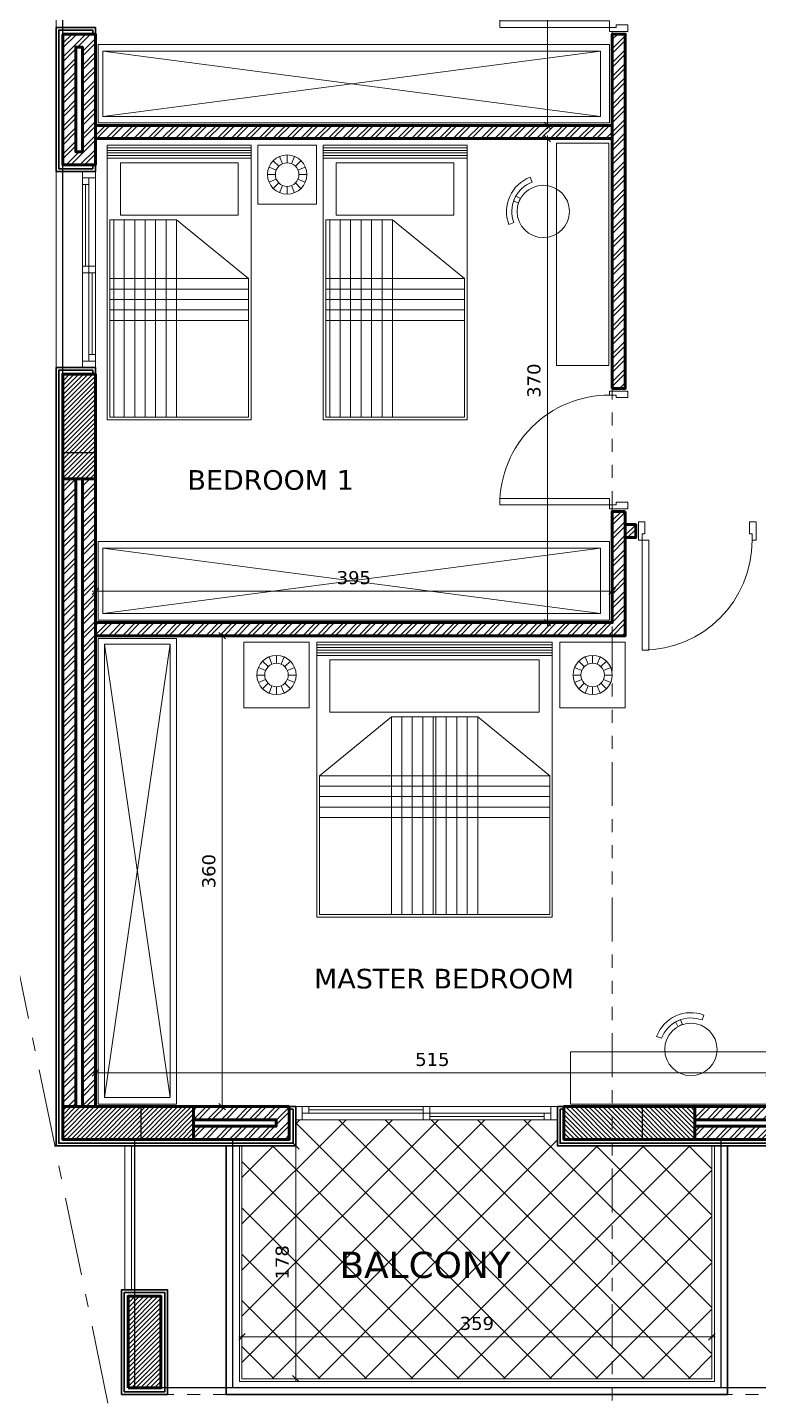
# Model space of a CAD drawing. Header units: inches. Extents: x -48 to 777, y -156 to 510.
# Drawn here: x 295.51 to 301.1, y 127.61 to 138.11 of the extents above; entities that cross this region are included whole.
import ezdxf

# ---------------------------------------------------------------- set-up
doc = ezdxf.new("R2010")
doc.units = ezdxf.units.IN
doc.header["$MEASUREMENT"] = 0
doc.set_wipeout_variables(frame=1)
for name, pattern in [('ACAD_ISO06W100', [36, 24, -3, 0, -3, 0, -3, 0, -3]), ('ACAD_ISO10W100', [18, 12, -3, 0, -3]), ('HIDDEN', [0.375, 0.25, -0.125])]:
    doc.linetypes.add(name, pattern=pattern)
doc.layers.get('Defpoints').update_dxf_attribs({"lineweight": 5})
for name, color, linetype, lineweight in [('A-AXIS', 253, 'ACAD_ISO10W100', 5), ('A-DIM', 9, 'Continuous', 5), ('A-DOORS', 38, 'Continuous', 20), ('A-FURN1', 211, 'Continuous', 15), ('A-HIDDEN', 254, 'HIDDEN', 5), ('A-LEVELS', 139, 'Continuous', 20), ('A-LIMIT LOT', 235, 'ACAD_ISO10W100', 20), ('A-PILLARS', 1, 'Continuous', 60), ('A-TEXT', 50, 'Continuous', 15), ('A-WALLS', 7, 'Continuous', 60), ('A-WINDOWS', 4, 'Continuous', 20), ('C-STONE', 42, 'Continuous', 30), ('C-WOOD', 28, 'Continuous', 30), ('D-GLASS', 171, 'Continuous', 20), ('D-STONE', 52, 'Continuous', 20), ('D-WOOD', 32, 'Continuous', 20), ('H-PILLARS', 61, 'Continuous', 5), ('H-TILING', 54, 'Continuous', 5), ('H-WALLS', 51, 'Continuous', 5), ('modificat', 127, 'Continuous', 15)]:
    doc.layers.add(name, color=color, linetype=linetype, lineweight=lineweight)
doc.layers.add('HH-GREY', color=253, linetype='Continuous', lineweight=5, true_color=0x828282)
for name, color, linetype in [('pts pc', 7, 'Continuous'), ('str-columns', 3, 'Continuous'), ('str-first-slab', 5, 'Continuous'), ('str-second-slab', 5, 'Continuous')]:
    doc.layers.add(name, color=color, linetype=linetype)
doc.styles.add('ROMAND', font='verdana.ttf')
doc.dimstyles.new('M-1.50', dxfattribs={"dimtxt": 0.1, "dimasz": 0.05, "dimexe": 0.025, "dimexo": 0.025, "dimgap": 0.05, "dimtad": 1, "dimlfac": 100, "dimrnd": 0.5, "dimzin": 9, "dimdsep": 46, "dimtxsty": 'ROMAND', "dimblk": 'OBLIQUE', "dimcen": 1, "dimdle": 0.025, "dimclrd": 256, "dimclre": 256, "dimclrt": 2, "dimadec": 0, "dimazin": 0, "dimtfac": 0.666667, "dimtmove": 2, "dimatfit": 3, "dimfxl": 0.04, "dimtolj": 1, "dimtzin": 5, "dimlwd": -1, "dimlwe": -1, "dimarcsym": 0})
pattern_1 = [(45, (-242.49175, -175.21088), (-0.053033009, 0.053033009), []), (45, (-242.4564, -175.21088), (-0.053033009, 0.053033009), [])]

# ---------------------------------------------------------------- blocks, each defined once
blk = doc.blocks.new('_Oblique')
at = {"color": 0, "linetype": 'ByBlock', "lineweight": -2}
blk.add_line((-0.5, -0.5), (0.5, 0.5), dxfattribs=at)
blk = doc.blocks.new('*D233')
at = {"layer": 'A-DIM', "transparency": 16777216}
for p, q in [((301.202, 130.115), (296.002, 130.115)), ((296.027, 129.882), (296.027, 130.14)), ((301.177, 129.882), (301.177, 130.14))]:
    blk.add_line(p, q, dxfattribs=at)
at = {"layer": 'Defpoints', "color": 0, "transparency": 16777216}
for p in [(296.027, 130.115), (296.027, 129.857), (301.177, 129.857)]:
    blk.add_point(p, dxfattribs=at)
at = {"layer": 'A-DIM', "transparency": 16777216, "xscale": 0.05, "yscale": 0.05, "zscale": 0.05}
for p, rotation in [((296.027, 130.115), 180.0000000006485), ((301.177, 130.115), 6.484413006546673e-10)]:
    blk.add_blockref('_Oblique', p, dxfattribs=dict(at, rotation=rotation))
at = {"layer": 'A-DIM', "color": 2, "transparency": 16777216, "insert": (298.602, 130.217), "char_height": 0.1, "attachment_point": 5, "style": 'ROMAND'}
blk.add_mtext('\\A1;515', dxfattribs=at)
blk = doc.blocks.new('*D235')
at = {"layer": 'A-DIM', "transparency": 16777216}
for p, q in [((296.002, 133.798), (300.002, 133.798)), ((296.027, 133.651), (296.027, 133.823)), ((299.977, 133.651), (299.977, 133.823))]:
    blk.add_line(p, q, dxfattribs=at)
at = {"layer": 'Defpoints', "color": 0, "transparency": 16777216}
for p in [(299.977, 133.798), (296.027, 133.626), (299.977, 133.626)]:
    blk.add_point(p, dxfattribs=at)
at = {"layer": 'A-DIM', "transparency": 16777216, "xscale": 0.05, "yscale": 0.05, "zscale": 0.05}
for p, rotation in [((296.027, 133.798), 180.0000000008443), ((299.977, 133.798), 8.442782401944906e-10)]:
    blk.add_blockref('_Oblique', p, dxfattribs=dict(at, rotation=rotation))
at = {"layer": 'A-DIM', "color": 2, "transparency": 16777216, "insert": (298.002, 133.9), "char_height": 0.1, "attachment_point": 5, "style": 'ROMAND'}
blk.add_mtext('\\A1;395', dxfattribs=at)
blk = doc.blocks.new('gfhnjmfg')
at = {"layer": 'A-FURN1'}
for p, q in [((607.68, 381.843), (605.58, 381.843)), ((605.58, 380.043), (605.58, 381.843)), ((606.15, 381.273), (606.6, 381.823)), ((607.66, 381.823), (606.6, 381.823)), ((607.66, 380.063), (607.66, 381.823)), ((607.68, 380.043), (607.68, 381.843)), ((605.715, 381.743), (606.115, 381.743)), ((605.715, 380.143), (605.715, 381.743)), ((606.115, 381.743), (606.115, 380.143)), ((606.15, 380.613), (606.15, 381.273)), ((606.6, 380.063), (606.15, 380.613)), ((606.115, 380.143), (605.715, 380.143)), ((607.68, 380.043), (605.58, 380.043)), ((607.66, 380.063), (606.6, 380.063))]:
    blk.add_line(p, q, dxfattribs=at)
at = {"layer": 'HH-GREY'}
for p, q in [((605.6, 380.043), (605.6, 381.843)), ((605.62, 380.043), (605.62, 381.843)), ((605.64, 380.043), (605.64, 381.843)), ((605.66, 380.043), (605.66, 381.843)), ((605.68, 380.043), (605.68, 381.843)), ((606.6, 380.063), (606.6, 381.823)), ((606.68, 380.063), (606.68, 381.823)), ((606.76, 380.063), (606.76, 381.823)), ((606.84, 380.063), (606.84, 381.823)), ((606.92, 380.063), (606.92, 381.823)), ((607.66, 381.273), (606.15, 381.273)), ((607.66, 381.193), (606.15, 381.193)), ((607.66, 381.113), (606.15, 381.113)), ((607.66, 381.033), (606.15, 381.033)), ((607.66, 380.953), (606.15, 380.953)), ((607.66, 380.933), (606.15, 380.933)), ((607.66, 380.853), (606.15, 380.853)), ((607.66, 380.773), (606.15, 380.773)), ((607.66, 380.693), (606.15, 380.693)), ((607.66, 380.613), (606.15, 380.613))]:
    blk.add_line(p, q, dxfattribs=at)
blk = doc.blocks.new('dzhgjfcgxbf')
for p, q in [((631.6, 370.288), (631.562, 370.381)), ((631.657, 370.3), (631.657, 370.4)), ((631.715, 370.288), (631.753, 370.381)), ((631.519, 370.207), (631.426, 370.245)), ((631.551, 370.256), (631.481, 370.326)), ((631.764, 370.256), (631.834, 370.326)), ((631.796, 370.207), (631.888, 370.245)), ((631.507, 370.15), (631.407, 370.15)), ((631.519, 370.092), (631.426, 370.054)), ((631.551, 370.044), (631.481, 369.973)), ((631.6, 370.011), (631.562, 369.919)), ((631.715, 370.011), (631.753, 369.919)), ((631.764, 370.044), (631.834, 369.973)), ((631.796, 370.092), (631.888, 370.054)), ((631.807, 370.15), (631.907, 370.15)), ((631.657, 370), (631.657, 369.9))]:
    blk.add_line(p, q)
for radius in [0.25, 0.15]:
    blk.add_circle((631.657, 370.15), radius)
blk = doc.blocks.new('vnkhjghg')
at = {"extrusion": (0, 0, -1)}
for points in [[(-757.015, 41.837), (-757.001, 41.799, 0.414214), (-757.141, 41.49), (-757.179, 41.476, -0.414214)], [(-757.143, 41.655, -0.041739), (-757.126, 41.692), (-757.09, 41.675, 0.050126), (-757.106, 41.639)]]:
    blk.add_lwpolyline(points, format="xyb", close=True, dxfattribs=at)
blk.add_circle((-756.916, 41.575), 0.2, dxfattribs=at)
blk = doc.blocks.new('gkjhg')
at = {"layer": 'A-FURN1', "extrusion": (0, 0, -1)}
for p, q in [((566.88, 146.17), (568.98, 146.17)), ((566.88, 146.17), (566.88, 145.07)), ((566.9, 146.15), (566.9, 145.09)), ((566.9, 146.15), (568.41, 146.15)), ((568.41, 146.15), (568.41, 145.64)), ((568.98, 146.17), (568.98, 145.07)), ((568.445, 146.07), (568.845, 146.07)), ((568.445, 145.17), (568.445, 146.07)), ((568.845, 146.07), (568.845, 145.17)), ((568.41, 145.64), (567.96, 145.09)), ((568.845, 145.17), (568.445, 145.17)), ((566.88, 145.07), (568.98, 145.07)), ((566.9, 145.09), (567.96, 145.09))]:
    blk.add_line(p, q, dxfattribs=at)
at = {"layer": 'HH-GREY', "extrusion": (0, 0, -1)}
for p, q in [((566.9, 146.12), (568.41, 146.12)), ((567.64, 146.15), (567.64, 145.09)), ((567.72, 146.15), (567.72, 145.09)), ((567.8, 146.15), (567.8, 145.09)), ((567.88, 146.15), (567.88, 145.09)), ((567.96, 146.15), (567.96, 145.09)), ((568.88, 146.17), (568.88, 145.07)), ((568.9, 146.17), (568.9, 145.07)), ((568.92, 146.17), (568.92, 145.07)), ((568.94, 146.17), (568.94, 145.07)), ((568.96, 146.17), (568.96, 145.07)), ((566.9, 146.04), (568.41, 146.04)), ((566.9, 145.96), (568.41, 145.96)), ((566.9, 145.88), (568.41, 145.88)), ((566.9, 145.8), (568.41, 145.8)), ((566.9, 145.72), (568.41, 145.72)), ((566.9, 145.64), (568.41, 145.64))]:
    blk.add_line(p, q, dxfattribs=at)
blk = doc.blocks.new('*U27')
for p, q in [((50, 100), (1950, 100)), ((50, 50), (1950, 50)), ((50, 0), (1950, 0)), ((100, 100), (100, 50)), ((100, 75), (975, 75)), ((975, 0), (975, 100)), ((1025, 0), (1025, 100)), ((1025, 25), (1900, 25)), ((1900, 0), (1900, 50))]:
    blk.add_line(p, q)
for points in [[(0, 100), (50, 100), (50, 0), (0, 0)], [(2000, 100), (1950, 100), (1950, 0), (2000, 0)]]:
    blk.add_lwpolyline(points)
blk = doc.blocks.new('*U25')
for p, q in [((50, 100), (1450, 100)), ((50, 50), (1450, 50)), ((50, 0), (1450, 0)), ((100, 100), (100, 50)), ((100, 75), (725, 75)), ((725, 0), (725, 100)), ((775, 0), (775, 100)), ((775, 25), (1400, 25)), ((1400, 0), (1400, 50))]:
    blk.add_line(p, q)
for points in [[(0, 100), (50, 100), (50, 0), (0, 0)], [(1500, 100), (1450, 100), (1450, 0), (1500, 0)]]:
    blk.add_lwpolyline(points)
blk = doc.blocks.new('*U34')
for points in [[(130, -160), (100, -160), (100, -20), (150, -20), (150, -110), (130, -110), (130, -160)], [(970, -160), (1000, -160), (1000, -20), (950, -20), (950, -110), (970, -110), (970, -160)], [(180, -1000), (180, -160), (130, -160), (130, -1000)]]:
    blk.add_lwpolyline(points, close=True)
blk.add_arc((130, -160), 840, 270, 0)
blk = doc.blocks.new('*U35')
for points in [[(130, -160), (100, -160), (100, -20), (150, -20), (150, -110), (130, -110), (130, -160)], [(970, -160), (1000, -160), (1000, -20), (950, -20), (950, -110), (970, -110), (970, -160)], [(920, -1000), (920, -160), (970, -160), (970, -1000)]]:
    blk.add_lwpolyline(points, close=True)
blk.add_arc((970, -160), 840, 180, 270)
blk = doc.blocks.new('*D73')
at = {"layer": 'A-DIM', "transparency": 16777216}
for p, q in [((301.202, 130.115), (296.002, 130.115)), ((296.027, 129.882), (296.027, 130.14)), ((301.177, 129.882), (301.177, 130.14))]:
    blk.add_line(p, q, dxfattribs=at)
at = {"layer": 'Defpoints', "color": 0, "transparency": 16777216}
for p in [(296.027, 130.115), (296.027, 129.857), (301.177, 129.857)]:
    blk.add_point(p, dxfattribs=at)
at = {"layer": 'A-DIM', "transparency": 16777216, "xscale": 0.05, "yscale": 0.05, "zscale": 0.05}
for p, rotation in [((296.027, 130.115), 180.0000000006485), ((301.177, 130.115), 6.484413006546673e-10)]:
    blk.add_blockref('_Oblique', p, dxfattribs=dict(at, rotation=rotation))
at = {"layer": 'A-DIM', "color": 2, "transparency": 16777216, "insert": (298.602, 130.217), "char_height": 0.1, "attachment_point": 5, "style": 'ROMAND'}
blk.add_mtext('\\A1;515', dxfattribs=at)
blk = doc.blocks.new('*D75')
at = {"layer": 'A-DIM', "transparency": 16777216}
for p, q in [((296.002, 133.798), (300.002, 133.798)), ((296.027, 133.651), (296.027, 133.823)), ((299.977, 133.651), (299.977, 133.823))]:
    blk.add_line(p, q, dxfattribs=at)
at = {"layer": 'Defpoints', "color": 0, "transparency": 16777216}
for p in [(299.977, 133.798), (296.027, 133.626), (299.977, 133.626)]:
    blk.add_point(p, dxfattribs=at)
at = {"layer": 'A-DIM', "transparency": 16777216, "xscale": 0.05, "yscale": 0.05, "zscale": 0.05}
for p, rotation in [((296.027, 133.798), 180.0000000008436), ((299.977, 133.798), 8.43623045930109e-10)]:
    blk.add_blockref('_Oblique', p, dxfattribs=dict(at, rotation=rotation))
at = {"layer": 'A-DIM', "color": 2, "transparency": 16777216, "insert": (298.002, 133.9), "char_height": 0.1, "attachment_point": 5, "style": 'ROMAND'}
blk.add_mtext('\\A1;395', dxfattribs=at)
blk = doc.blocks.new('*D98')
at = {"layer": 'A-DIM', "transparency": 16777216}
blk.add_line((299.481, 141.082), (299.481, 137.332), dxfattribs=at)
at = {"layer": 'Defpoints', "color": 0, "transparency": 16777216}
for p in [(299.481, 141.057), (299.481, 137.357), (299.481, 137.357)]:
    blk.add_point(p, dxfattribs=at)
at = {"layer": 'A-DIM', "transparency": 16777216, "xscale": 0.05, "yscale": 0.05, "zscale": 0.05}
for p, rotation in [((299.481, 141.057), 90), ((299.481, 137.357), 270)]:
    blk.add_blockref('_Oblique', p, dxfattribs=dict(at, rotation=rotation))
at = {"layer": 'A-DIM', "color": 2, "transparency": 16777216, "insert": (299.379, 139.207), "char_height": 0.1, "attachment_point": 5, "rotation": 90, "style": 'ROMAND'}
blk.add_mtext('\\A1;370', dxfattribs=at)
blk = doc.blocks.new('*D107')
at = {"layer": 'A-DIM', "transparency": 16777216}
blk.add_line((299.481, 137.282), (299.481, 133.532), dxfattribs=at)
at = {"layer": 'Defpoints', "color": 0, "transparency": 16777216}
for p in [(299.481, 137.257), (299.481, 133.557), (299.481, 133.557)]:
    blk.add_point(p, dxfattribs=at)
at = {"layer": 'A-DIM', "transparency": 16777216, "xscale": 0.05, "yscale": 0.05, "zscale": 0.05}
for p, rotation in [((299.481, 137.257), 90), ((299.481, 133.557), 270)]:
    blk.add_blockref('_Oblique', p, dxfattribs=dict(at, rotation=rotation))
at = {"layer": 'A-DIM', "color": 2, "transparency": 16777216, "insert": (299.379, 135.407), "char_height": 0.1, "attachment_point": 5, "rotation": 90, "style": 'ROMAND'}
blk.add_mtext('\\A1;370', dxfattribs=at)
blk = doc.blocks.new('*D108')
at = {"layer": 'A-DIM', "transparency": 16777216}
blk.add_line((296.996, 133.482), (296.996, 129.832), dxfattribs=at)
at = {"layer": 'Defpoints', "color": 0, "transparency": 16777216}
for p in [(296.996, 133.457), (296.996, 129.857), (296.996, 129.857)]:
    blk.add_point(p, dxfattribs=at)
at = {"layer": 'A-DIM', "transparency": 16777216, "xscale": 0.05, "yscale": 0.05, "zscale": 0.05}
for p, rotation in [((296.996, 133.457), 90), ((296.996, 129.857), 270)]:
    blk.add_blockref('_Oblique', p, dxfattribs=dict(at, rotation=rotation))
at = {"layer": 'A-DIM', "color": 2, "transparency": 16777216, "insert": (296.894, 131.657), "char_height": 0.1, "attachment_point": 5, "rotation": 90, "style": 'ROMAND'}
blk.add_mtext('\\A1;360', dxfattribs=at)
blk = doc.blocks.new('*D125')
at = {"layer": 'A-DIM', "transparency": 16777216}
blk.add_line((297.122, 128.097), (300.763, 128.097), dxfattribs=at)
at = {"layer": 'Defpoints', "color": 0, "transparency": 16777216}
for p in [(297.147, 128.097), (300.738, 128.097), (300.738, 128.097)]:
    blk.add_point(p, dxfattribs=at)
at = {"layer": 'A-DIM', "transparency": 16777216, "xscale": 0.05, "yscale": 0.05, "zscale": 0.05, "rotation": 180}
blk.add_blockref('_Oblique', (297.147, 128.097), dxfattribs=at)
at = {"layer": 'A-DIM', "transparency": 16777216, "xscale": 0.05, "yscale": 0.05, "zscale": 0.05}
blk.add_blockref('_Oblique', (300.738, 128.097), dxfattribs=at)
at = {"layer": 'A-DIM', "color": 2, "transparency": 16777216, "insert": (298.942, 128.199), "char_height": 0.1, "attachment_point": 5, "style": 'ROMAND'}
blk.add_mtext('\\A1;359', dxfattribs=at)
blk = doc.blocks.new('*D126')
at = {"layer": 'A-DIM', "transparency": 16777216}
blk.add_line((297.558, 129.582), (297.558, 127.752), dxfattribs=at)
at = {"layer": 'Defpoints', "color": 0, "transparency": 16777216}
for p in [(297.558, 129.557), (297.558, 127.777), (297.558, 127.777)]:
    blk.add_point(p, dxfattribs=at)
at = {"layer": 'A-DIM', "transparency": 16777216, "xscale": 0.05, "yscale": 0.05, "zscale": 0.05}
for p, rotation in [((297.558, 129.557), 90), ((297.558, 127.777), 270)]:
    blk.add_blockref('_Oblique', p, dxfattribs=dict(at, rotation=rotation))
at = {"layer": 'A-DIM', "color": 2, "transparency": 16777216, "insert": (297.455, 128.667), "char_height": 0.1, "attachment_point": 5, "rotation": 90, "style": 'ROMAND'}
blk.add_mtext('\\A1;178', dxfattribs=at)
blk = doc.blocks.new('LOT 688  TOPOGRAPHIC PLAN')
at = {"layer": 'A-LEVELS', "color": 209, "linetype": 'Continuous'}
blk.add_lwpolyline([(-315987.0728, -27924.53599), (-315986.63945, -27924.05385), (-315986.25778, -27923.53972), (-315985.91179, -27923.05221), (-315985.58565, -27922.55544), (-315985.26302, -27922.01262), (-315984.91153, -27921.46935), (-315984.70889, -27921.24231), (-315984.47953, -27921.07004), (-315984.21712, -27920.9705), (-315983.9239, -27920.93551), (-315983.29488, -27920.90163), (-315982.66807, -27920.74485), (-315982.05416, -27920.48321), (-315980.86908, -27919.86169)], dxfattribs=at)
at = {"layer": 'A-LEVELS', "linetype": 'Continuous'}
blk.add_lwpolyline([(-315986.09546, -27930.51457), (-315985.44851, -27929.43765), (-315984.75035, -27928.3945), (-315984.36561, -27927.93882), (-315983.94833, -27927.55543), (-315983.49192, -27927.26563), (-315982.98985, -27927.09052), (-315982.44218, -27927.0263), (-315981.86204, -27927.01984), (-315981.26408, -27927.01223)], dxfattribs=at)
at = {"linetype": 'Continuous'}
blk.add_wipeout([(-315996.80172, -27893.57917), (-315969.32038, -27896.23659), (-315969.32038, -27930.53073), (-315964.08799, -27936.87852), (-315964.6636, -27941.43051), (-315970.22923, -27937.16678), (-315985.1164, -27950.2257)], dxfattribs=at).dxf.layer = 'A-LIMIT LOT'
at = {"layer": 'A-HIDDEN', "linetype": 'ACAD_ISO10W100', "ltscale": 0.05}
blk.add_lwpolyline([(-315992.30527, -27900.52725), (-315983.21966, -27944.57125), (-315970.69258, -27933.58259), (-315972.32038, -27931.60779), (-315972.32038, -27902.3323)], close=True, dxfattribs=at)

msp = doc.modelspace()

# ---------------------------------------------------------------- block references
at = {"layer": 'pts pc'}
msp.add_blockref('LOT 688  TOPOGRAPHIC PLAN', (316282.44716, 28057.10823), dxfattribs=at)

# ---------------------------------------------------------------- next in the draw order: hatches: boundary and pattern name
at = {"layer": 'H-PILLARS', "linetype": 'Continuous'}
h = msp.add_hatch(dxfattribs=at)
h.set_pattern_fill('ANSI31', color=256, scale=0.2)
h.set_pattern_definition([(45, (-242.472726, -175.36929), (-0.0176776695, 0.0176776695), [])])
h.paths.add_polyline_path([(296.02678, 134.65688), (295.77678, 134.65688), (295.77678, 135.45688), (296.02678, 135.45688)])
h = msp.add_hatch(dxfattribs=at)
h.set_pattern_fill('ANSI31', color=256, scale=0.2)
h.set_pattern_definition([(45, (-242.472726, -175.21929), (-0.0176776695, 0.0176776695), [])])
h.paths.add_polyline_path([(295.77678, 129.85688), (295.77678, 129.60688), (296.77678, 129.60688), (296.77678, 129.85688)])
at = {"layer": 'H-PILLARS'}
h = msp.add_hatch(dxfattribs=at)
h.set_pattern_fill('ANSI31', color=256, scale=0.2, angle=-51.511645)
h.set_pattern_definition([(314.999999998, (-393141.839804, 494966.362857), (0.0176776695302, 0.0176776695291), [])])
h.paths.add_polyline_path([(299.60775, 129.85688), (299.60775, 129.60688), (300.60775, 129.60688), (300.60775, 129.85688)])
at = {"layer": 'H-PILLARS', "linetype": 'Continuous'}
h = msp.add_hatch(dxfattribs=at)
h.set_pattern_fill('ANSI31', color=256, scale=0.2)
h.set_pattern_definition([(45, (-243.28404, -174.573415), (-0.0176776695, 0.0176776695), [])])
h.paths.add_polyline_path([(296.27678, 127.70688), (296.27678, 128.40688), (296.52678, 128.40688), (296.52678, 127.70688)])
at = {"layer": 'H-TILING'}
h = msp.add_hatch(dxfattribs=at)
h.set_pattern_fill('ANSI37', color=256, scale=2)
h.set_pattern_definition([(45, (-242.49175, -175.21088), (-0.1767767, 0.1767767), []), (135, (-242.49175, -175.21088), (-0.1767767, -0.1767767), [])])
h.paths.add_polyline_path([(300.73775, 127.77688), (300.73775, 129.55688), (299.55775, 129.55688), (299.55775, 129.75688), (299.50775, 129.75688), (297.60775, 129.75688), (297.55775, 129.75688), (297.55775, 129.55688), (297.14678, 129.55688), (297.14678, 127.77688)])
at = {"layer": 'H-WALLS'}
h = msp.add_hatch(dxfattribs=at)
h.set_pattern_fill('ANSI32', color=256, scale=0.2)
h.set_pattern_definition(pattern_1)
h.paths.add_polyline_path([(295.92678, 137.15688), (295.87678, 137.15688), (295.87678, 137.95688), (295.92678, 137.95688)], flags=16)
h.paths.add_polyline_path([(295.77678, 138.05688), (296.02678, 138.05688), (296.02678, 137.05688), (295.77678, 137.05688)])
h = msp.add_hatch(dxfattribs=at)
h.set_pattern_fill('ANSI32', color=256, scale=0.2)
h.set_pattern_definition(pattern_1)
h.paths.add_polyline_path([(299.97678, 135.34689), (300.07678, 135.34689), (300.07678, 138.05688), (299.97678, 138.05688)], flags=17)
h = msp.add_hatch(dxfattribs=at)
h.set_pattern_fill('ANSI32', color=256, scale=0.2)
h.set_pattern_definition(pattern_1)
h.paths.add_polyline_path([(299.97678, 137.25688), (299.97678, 137.35688), (296.02678, 137.35688), (296.02678, 137.25688)], flags=17)
h = msp.add_hatch(dxfattribs=at)
h.set_pattern_fill('ANSI32', color=256, scale=0.2)
h.set_pattern_definition(pattern_1)
h.paths.add_polyline_path([(295.77678, 134.65688), (295.87678, 134.65688), (295.87678, 129.85688), (295.77678, 129.85688)], flags=17)
h = msp.add_hatch(dxfattribs=at)
h.set_pattern_fill('ANSI32', color=256, scale=0.2)
h.set_pattern_definition(pattern_1)
h.paths.add_polyline_path([(295.92678, 134.65688), (296.02678, 134.65688), (296.02678, 129.85688), (295.92678, 129.85688)], flags=17)
h = msp.add_hatch(dxfattribs=at)
h.set_pattern_fill('ANSI32', color=256, scale=0.2)
h.set_pattern_definition(pattern_1)
h.paths.add_polyline_path([(300.07678, 134.40689), (299.97678, 134.40689), (299.97678, 133.55688), (296.02678, 133.55688), (296.02678, 133.45688), (300.07678, 133.45689)], flags=17)
h = msp.add_hatch(dxfattribs=at)
h.set_pattern_fill('ANSI32', color=256, scale=0.2)
h.set_pattern_definition(pattern_1)
h.paths.add_polyline_path([(300.07678, 134.20688), (300.15678, 134.20688), (300.15678, 134.30688), (300.07678, 134.30688)], flags=17)
h = msp.add_hatch(dxfattribs=at)
h.set_pattern_fill('ANSI32', color=256, scale=0.2)
h.set_pattern_definition(pattern_1)
h.paths.add_polyline_path([(297.50775, 129.85688), (296.77678, 129.85688), (296.77678, 129.75688), (297.40775, 129.75688), (297.40775, 129.70688), (296.77678, 129.70688), (296.77678, 129.60688), (297.50775, 129.60688)], flags=17)
h = msp.add_hatch(dxfattribs=at)
h.set_pattern_fill('ANSI32', color=256, scale=0.2)
h.set_pattern_definition(pattern_1)
h.paths.add_polyline_path([(300.60775, 129.85688), (300.60775, 129.75688), (301.67678, 129.75688), (301.67678, 129.70688), (300.60775, 129.70688), (300.60775, 129.60688), (301.77678, 129.60688), (301.77678, 129.85688)], flags=17)

# ---------------------------------------------------------------- next in the draw order: linework, layer by layer
at = {"layer": 'A-AXIS', "linetype": 'ACAD_ISO06W100', "ltscale": 0.014}
msp.add_lwpolyline([(299.97678, 162.53523), (299.97678, 107.99672)], dxfattribs=at)
at = {"layer": 'A-FURN1', "extrusion": (0, 0, -1)}
for points in [[(-297.26685, 137.20701), (-297.26684, 136.75701), (-297.71684, 136.75701), (-297.71685, 137.20701)], [(-297.66078, 132.90689), (-297.66078, 133.40689), (-297.16078, 133.40689), (-297.16078, 132.90689)], [(-299.57678, 132.90689), (-299.57678, 133.40689), (-300.07678, 133.40689), (-300.07678, 132.90689)]]:
    msp.add_lwpolyline(points, close=True, dxfattribs=at)
at = {"layer": 'A-FURN1'}
for points in [[(299.95002, 137.22332), (299.55002, 137.22332), (299.55002, 135.52332), (299.95002, 135.52332)], [(299.65678, 129.87688), (299.65678, 130.27688), (301.15678, 130.27688), (301.15678, 129.87688)]]:
    msp.add_lwpolyline(points, close=True, dxfattribs=at)
at = {"layer": 'A-HIDDEN', "linetype": 'HIDDEN', "ltscale": 0.3}
for p, q in [((297.02678, 127.65688), (296.57678, 127.65688)), ((303.4958, 127.65688), (300.85775, 127.65688))]:
    msp.add_line(p, q, dxfattribs=at)
at = {"layer": 'A-PILLARS'}
for points in [[(296.02678, 134.65688), (295.77678, 134.65688), (295.77678, 135.45688), (296.02678, 135.45688)], [(295.77678, 129.85688), (295.77678, 129.60688), (296.77678, 129.60688), (296.77678, 129.85688)], [(300.60775, 129.85688), (300.60775, 129.60688), (299.60775, 129.60688), (299.60775, 129.85688)], [(296.27678, 127.70688), (296.27678, 128.40688), (296.52678, 128.40688), (296.52678, 127.70688)]]:
    msp.add_lwpolyline(points, close=True, dxfattribs=at)
at = {"layer": 'A-WALLS'}
for points in [[(295.77678, 138.05688), (296.02678, 138.05688), (296.02678, 137.05688), (295.77678, 137.05688)], [(295.92678, 137.15688), (295.87678, 137.15688), (295.87678, 137.95688), (295.92678, 137.95688)], [(300.07678, 134.20688), (300.15678, 134.20688), (300.15678, 134.30688), (300.07678, 134.30688)]]:
    msp.add_lwpolyline(points, close=True, dxfattribs=at)
at = {"layer": 'A-WALLS', "linetype": 'Continuous'}
for points in [[(299.97678, 135.34689), (300.07678, 135.34689), (300.07678, 138.05688), (299.97678, 138.05688)], [(299.97678, 137.25688), (299.97678, 137.35688), (296.02678, 137.35688), (296.02678, 137.25688)], [(295.77678, 134.65688), (295.87678, 134.65688), (295.87678, 129.85688), (295.77678, 129.85688)], [(295.92678, 134.65688), (296.02678, 134.65688), (296.02678, 129.85688), (295.92678, 129.85688)], [(300.07678, 134.40689), (299.97678, 134.40689), (299.97678, 133.55688), (296.02678, 133.55688), (296.02678, 133.45688), (300.07678, 133.45689)], [(297.50775, 129.85688), (296.77678, 129.85688), (296.77678, 129.75688), (297.40775, 129.75688), (297.40775, 129.70688), (296.77678, 129.70688), (296.77678, 129.60688), (297.50775, 129.60688)], [(300.60775, 129.85688), (300.60775, 129.75688), (301.67678, 129.75688), (301.67678, 129.70688), (300.60775, 129.70688), (300.60775, 129.60688), (301.77678, 129.60688), (301.77678, 129.85688)]]:
    msp.add_lwpolyline(points, close=True, dxfattribs=at)
at = {"layer": 'C-STONE', "linetype": 'Continuous'}
for points in [[(296.02678, 138.05688), (296.02678, 138.10688), (295.72678, 138.10688), (295.72678, 137.00688), (296.02678, 137.00688), (296.02678, 137.05688)], [(296.00678, 138.05688), (296.00678, 138.08688), (295.74678, 138.08688), (295.74678, 137.02688), (296.00678, 137.02688), (296.00678, 137.05688)], [(296.02678, 135.45688), (296.02678, 135.50688), (295.72678, 135.50688), (295.72678, 129.55688), (297.55775, 129.55688), (297.55775, 129.85688), (297.50775, 129.85688)], [(296.00678, 135.45688), (296.00678, 135.48688), (295.74678, 135.48688), (295.74678, 129.57688), (297.53775, 129.57688), (297.53775, 129.83688), (297.50775, 129.83688)], [(299.60775, 129.85688), (299.55775, 129.85688), (299.55775, 129.55688), (301.82678, 129.55688), (301.82678, 129.85688), (301.77678, 129.85688)], [(299.60775, 129.83688), (299.57775, 129.83688), (299.57775, 129.57688), (301.80678, 129.57688), (301.80678, 129.83688), (301.77678, 129.83688)]]:
    msp.add_lwpolyline(points, dxfattribs=at)
for points in [[(296.22678, 127.65688), (296.22678, 128.45688), (296.57678, 128.45688), (296.57678, 127.65688)], [(296.24678, 127.67688), (296.24678, 128.43688), (296.55678, 128.43688), (296.55678, 127.67688)]]:
    msp.add_lwpolyline(points, close=True, dxfattribs=at)
at = {"layer": 'C-WOOD'}
msp.add_lwpolyline([(300.85775, 129.55688), (300.85775, 127.65688), (297.02678, 127.65688), (297.02678, 129.55688)], dxfattribs=at)
at = {"layer": 'D-GLASS'}
for points in [[(300.75775, 129.55688), (300.75775, 127.75688), (297.12678, 127.75688), (297.12678, 129.55688)], [(300.73775, 129.55688), (300.73775, 127.77688), (297.14678, 127.77688), (297.14678, 129.55688)]]:
    msp.add_lwpolyline(points, dxfattribs=at)
at = {"layer": 'D-STONE', "linetype": 'Continuous'}
for p, q in [((295.72678, 138.10688), (295.72678, 139.60688)), ((295.72678, 135.50688), (295.72678, 137.00688))]:
    msp.add_line(p, q, dxfattribs=at)
at = {"layer": 'D-WOOD'}
for points in [[(296.25178, 128.45688), (296.25178, 129.55688)], [(296.30178, 128.45688), (296.30178, 129.55688)]]:
    msp.add_lwpolyline(points, dxfattribs=at)
at = {"layer": 'modificat'}
for p, q in [((299.88593, 137.42688), (296.08242, 137.92688)), ((296.08242, 137.42688), (299.88593, 137.92688)), ((299.88593, 133.62688), (296.08242, 134.12688)), ((296.08242, 133.62688), (299.88593, 134.12688)), ((296.09678, 129.92688), (296.59678, 133.39232)), ((296.09678, 133.39232), (296.59678, 129.92688))]:
    msp.add_line(p, q, dxfattribs=at)
for points in [[(299.95678, 137.37688), (296.04678, 137.37688), (296.04678, 137.97688), (299.95678, 137.97688)], [(299.88593, 137.42688), (296.08242, 137.42688), (296.08242, 137.92688), (299.88593, 137.92688)], [(299.95678, 133.57688), (296.04678, 133.57688), (296.04678, 134.17688), (299.95678, 134.17688)], [(299.88593, 133.62688), (296.08242, 133.62688), (296.08242, 134.12688), (299.88593, 134.12688)], [(296.04678, 129.87688), (296.04678, 133.43688), (296.64678, 133.43688), (296.64678, 129.87688)], [(296.09678, 129.92688), (296.09678, 133.39232), (296.59678, 133.39232), (296.59678, 129.92688)]]:
    msp.add_lwpolyline(points, close=True, dxfattribs=at)
at = {"layer": 'str-columns'}
for points in [[(295.77678, 134.85688), (296.02678, 134.85688), (296.02678, 135.45688), (295.77678, 135.45688)], [(296.37678, 129.60688), (296.37678, 129.85688), (295.77678, 129.85688), (295.77678, 129.60688)], [(300.20775, 129.60688), (300.20775, 129.85688), (299.60775, 129.85688), (299.60775, 129.60688)]]:
    msp.add_lwpolyline(points, close=True, dxfattribs=at)
at = {"layer": 'str-first-slab'}
msp.add_lwpolyline([(308.57678, 141.95682), (308.57678, 129.60688), (308.07678, 129.60688), (308.07678, 127.70688), (303.5458, 127.70688), (303.5458, 129.60688), (300.80775, 129.60688), (300.80775, 127.70688), (297.07678, 127.70688), (297.07678, 129.60688), (295.77678, 129.60688), (295.77678, 141.97688)], dxfattribs=at)
at = {"layer": 'str-second-slab'}
msp.add_lwpolyline([(308.57678, 141.95682), (308.57678, 129.60688), (308.07678, 129.60688), (308.07678, 127.70688), (303.5458, 127.70688), (303.5458, 127.70688), (300.80775, 127.70688), (300.80775, 127.70688), (296.32678, 127.70688), (296.32678, 129.60688), (295.77678, 129.60688), (295.77678, 141.97688)], dxfattribs=at)

# ---------------------------------------------------------------- next in the draw order: block references
at = {"layer": 'A-DOORS', "xscale": -0.0009999999999906, "yscale": 0.0009999999999906, "zscale": 0.0009999999999906, "rotation": 270}
for p in [(300.11678, 137.97688), (300.11678, 134.32689)]:
    msp.add_blockref('*U34', p, dxfattribs=at)
at = {"layer": 'A-DOORS', "xscale": -0.0009999999999906, "yscale": 0.0009999999999906, "zscale": 0.0009999999999906}
msp.add_blockref('*U35', (301.17678, 134.34688), dxfattribs=at)
at = {"layer": 'A-FURN1'}
for name, p, rotation in [('gkjhg', (442.28718, -431.77262), 89.99999997816012), ('gkjhg', (443.93718, -431.77262), 89.99999997816012), ('vnkhjghg', (342.15314, -626.62155), 90.00000000176765)]:
    msp.add_blockref(name, p, dxfattribs=dict(at, rotation=rotation))
at = {"layer": 'A-FURN1', "extrusion": (0, 0, -1)}
for p, xscale, yscale, zscale, rotation in [((-75.40414, 515.97767), -0.5999999999999996, 0.5999999999999996, 0.5999999999999996, 90.00030962903362), ((-519.50053, -245.83758), -0.5999999999999998, 0.5999999999999998, 0.5999999999999998, 270), ((-77.73702, -245.83758), 0.5999999999999998, 0.5999999999999998, 0.5999999999999998, 90.00000000000001)]:
    msp.add_blockref('dzhgjfcgxbf', p, dxfattribs=dict(at, xscale=xscale, yscale=yscale, zscale=zscale, rotation=rotation))
at = {"layer": 'A-FURN1', "xscale": -1, "rotation": 359.9999999916878}
msp.add_blockref('vnkhjghg', (1056.36543, 95.12537), dxfattribs=at)
at = {"layer": 'A-FURN1', "extrusion": (0, 0, -1), "rotation": 269.999999998665}
msp.add_blockref('gfhnjmfg', (-679.56165, 738.98658), dxfattribs=at)
at = {"layer": 'A-WINDOWS', "xscale": -0.0009999999999906004, "yscale": 0.0009999999999906004, "zscale": 0.0009999999999906004, "rotation": 269.9999999971884}
msp.add_blockref('*U25', (295.92678, 135.50688), dxfattribs=at)
at = {"layer": 'A-WINDOWS', "xscale": 0.0009999999999906004, "yscale": 0.0009999999999906004, "zscale": 0.0009999999999906004}
msp.add_blockref('*U27', (297.55775, 129.75688), dxfattribs=at)

# ---------------------------------------------------------------- next in the draw order: texts
at = {"layer": 'A-TEXT', "style": 'ROMAND'}
msp.add_text('BALCONY', height=0.2, dxfattribs=at).set_placement((297.89202, 128.54763))
at = {"layer": 'A-TEXT', "char_height": 0.15, "width": 2.3447222, "attachment_point": 1, "style": 'ROMAND'}
for s, insert in [('BEDROOM 1', (296.73031, 134.72259, -95)), ('MASTER BEDROOM ', (297.69831, 130.9105))]:
    msp.add_mtext(s, dxfattribs=dict(at, insert=insert))

# ---------------------------------------------------------------- next in the draw order: dimensions: what is measured, and where the dimension line sits
at = {"layer": 'A-DIM'}
for base, p1, p2, picture, middle in [((299.48079, 137.35688), (299.48079, 141.05688), (299.48079, 137.35688), '*D98', (299.37871, 139.20688)), ((299.48079, 133.55688), (299.48079, 137.25688), (299.48079, 133.55688), '*D107', (299.37871, 135.40688)), ((296.99563, 129.85688), (296.99563, 133.45689), (296.99563, 129.85688), '*D108', (296.89354, 131.65688)), ((297.55775, 127.77688), (297.55775, 129.55688), (297.55775, 127.77688), '*D126', (297.45547, 128.66688))]:
    dim = msp.add_linear_dim(base=base, p1=p1, p2=p2, angle=90, dimstyle='M-1.50', dxfattribs=at)
    dim.commit()
    dim.dimension.update_dxf_attribs({"geometry": picture, "text_midpoint": middle})
for p1, p2, distance, picture, middle in [((296.02678, 133.62598), (299.97678, 133.62598), 0.17153, '*D235', (298.00178, 133.89959)), ((296.02678, 133.62598), (299.97678, 133.62598), 0.17153, '*D75', (298.00178, 133.89959)), ((301.17678, 129.85688), (296.02678, 129.85688), -0.25848, '*D233', (298.60178, 130.21657)), ((301.17678, 129.85688), (296.02678, 129.85688), -0.25848, '*D73', (298.60178, 130.21657))]:
    dim = msp.add_aligned_dim(p1=p1, p2=p2, distance=distance, dimstyle='M-1.50', dxfattribs=at)
    dim.commit()
    dim.dimension.update_dxf_attribs({"geometry": picture, "text_midpoint": middle})
dim = msp.add_linear_dim(base=(300.73775, 128.09676), p1=(297.14678, 128.09676), p2=(300.73775, 128.09676), dimstyle='M-1.50', dxfattribs=at)
dim.commit()
dim.dimension.update_dxf_attribs({"geometry": '*D125', "text_midpoint": (298.94226, 128.19884)})

doc.saveas('drawing.dxf')
